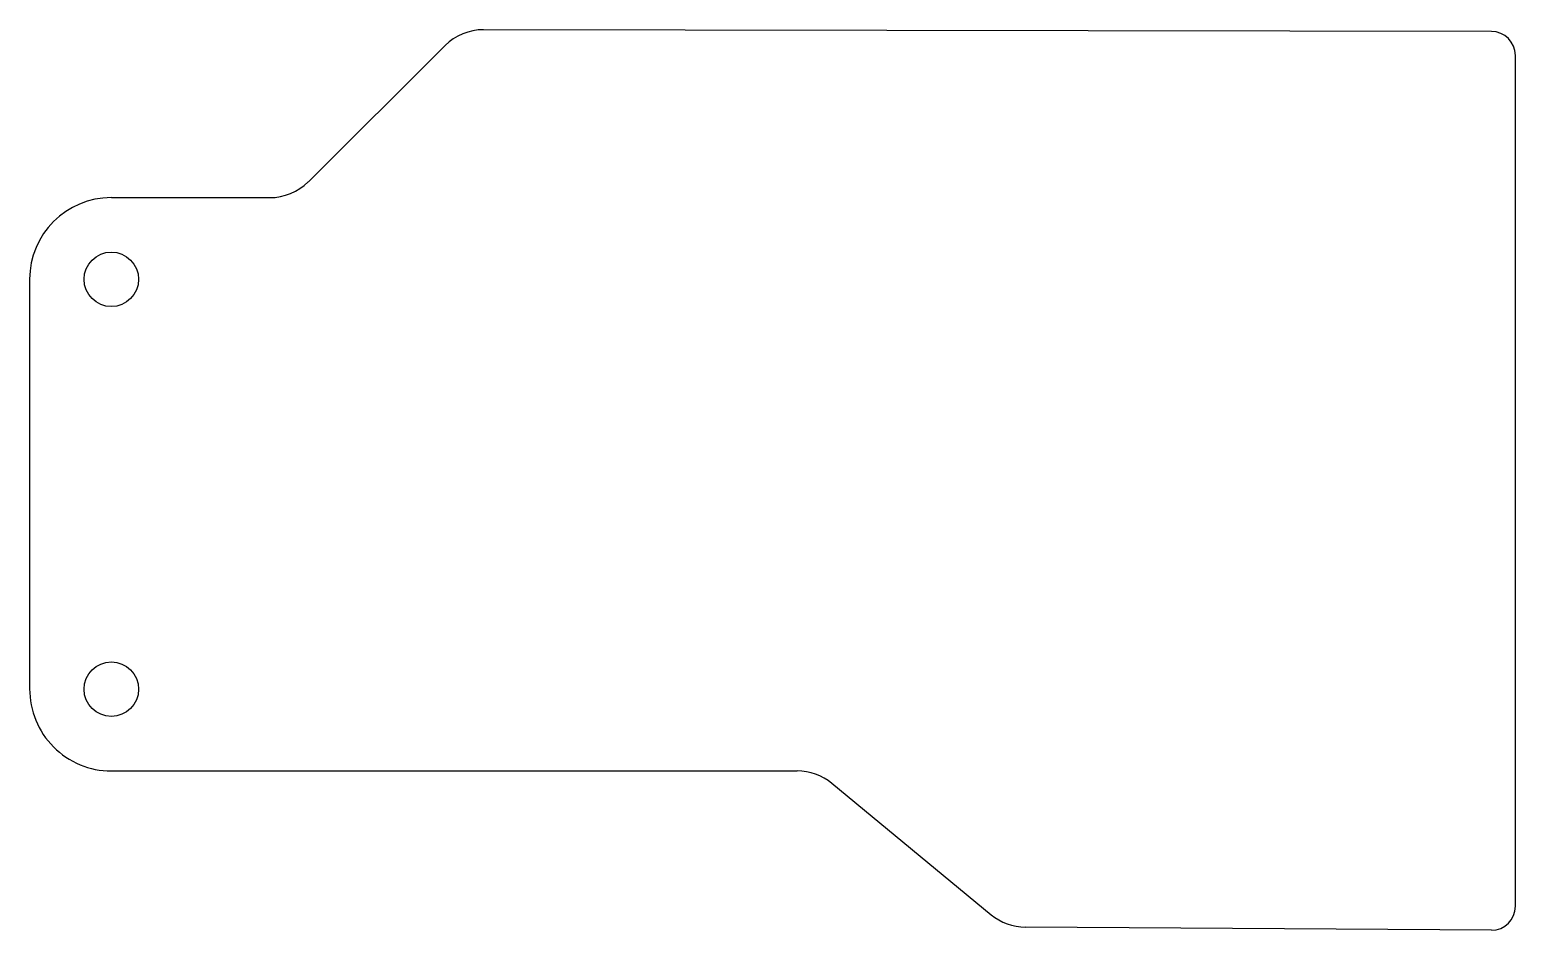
# Model space of a CAD drawing. Header units: millimetres. Extents: x 473 to 582, y 293 to 359.
import ezdxf

# ---------------------------------------------------------------- set-up
doc = ezdxf.new("R2010")
doc.units = ezdxf.units.MM
doc.layers.add('FLEX sportello', color=7, linetype='Continuous')

msp = doc.modelspace()

# ---------------------------------------------------------------- linework, layer by layer
at = {"layer": 'FLEX sportello', "color": 11, "linetype": 'ByBlock', "true_color": 0xf27172}
for p, q in [((580.09, 359.36), (506.06, 359.49)), ((493.19, 348.32), (503.23, 358.32)), ((581.84, 357.6), (581.84, 295.12)), ((478.72, 347.16), (490.36, 347.16)), ((472.72, 341.16), (472.72, 311.09)), ((478.72, 305.06), (529.1, 305.06)), ((531.64, 304.15), (543.34, 294.5)), ((580.09, 293.36), (545.86, 293.59))]:
    msp.add_line(p, q, dxfattribs=at)
at = {"layer": 'FLEX sportello', "color": 11, "true_color": 0xf27172}
for centre in [(478.72, 341.16), (478.72, 311.06)]:
    msp.add_circle(centre, 2, dxfattribs=at)
at = {"layer": 'FLEX sportello', "color": 11, "linetype": 'ByBlock', "true_color": 0xf27172}
for centre, radius, start, end in [((506.05, 355.49), 4, 89.8992, 134.8696), ((580.09, 357.6), 1.76, 0, 90), ((490.36, 351.16), 4, 270, 314.8696), ((478.72, 341.16), 6, 90, 180), ((478.72, 311.06), 6, 179.7651, 270), ((529.1, 301.06), 4, 50.4985, 90), ((580.09, 295.12), 1.76, 270, 0), ((545.89, 297.59), 4, 230.4985, 269.6106)]:
    msp.add_arc(centre, radius, start, end, dxfattribs=at)

doc.saveas('drawing.dxf')
